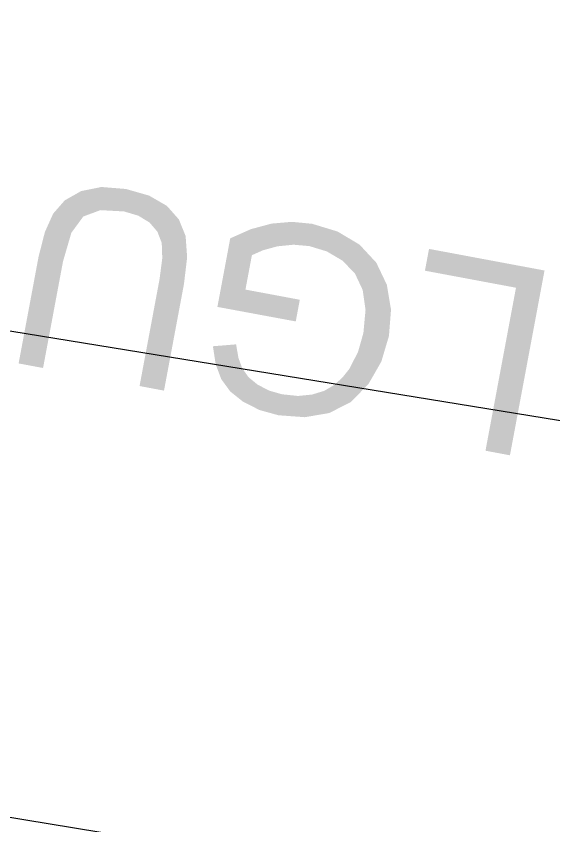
# Model space of a CAD drawing. Header units: inches. Extents: x 0.0008 to 0.0144, y 0.0003 to 0.0113.
# Drawn here: x 0.0081276 to 0.0082682, y 0.0043806 to 0.0045925 of the extents above; entities that cross this region are included whole.
import ezdxf

# ---------------------------------------------------------------- set-up
doc = ezdxf.new("R2010")
doc.units = ezdxf.units.IN
doc.header["$MEASUREMENT"] = 0
doc.linetypes.add('STRICHPUNKT', pattern=[25.4, 12.7, -6.35, 0, -6.35])
doc.layers.add('Standard', color=7, linetype='Continuous')

# ---------------------------------------------------------------- blocks, each defined once
blk = doc.blocks.new('*U548')
at = {"color": 7, "linetype": 'ByBlock'}
for points in [[(0.209183706702996, 0.1149523661580603), (0.2091565858207211, 0.1149574393811456), (0.209183706702996, 0.1151024245795096)], [(0.209183706702996, 0.1149523661580603), (0.209183706702996, 0.1151024245795096), (0.2095589976175664, 0.1148821643662376)], [(0.2095589976175664, 0.1148821643662376), (0.209183706702996, 0.1151024245795096), (0.2095589976175664, 0.1150322227876869)], [(0.2095589976175664, 0.1148821643662376), (0.2095589976175664, 0.1150322227876869), (0.2097215940123418, 0.1148517491395056)], [(0.2097215940123418, 0.1148517491395056), (0.2097215940123418, 0.1150018075609548), (0.2097617147206723, 0.1148442441733456)], [(0.2097617147206723, 0.1139446068353712), (0.2097215940123418, 0.1146297633612236), (0.2097617147206723, 0.1148442441733456)], [(0.2097215940123418, 0.1137301260232492), (0.2095589976175664, 0.1137605412499813), (0.2097215940123418, 0.1146297633612236)]]:
    blk.add_solid(points, dxfattribs=at)
at = {"color": 7, "linetype": 'ByBlock', "extrusion": (0, 0, -1)}
for points in [[(-0.2097215940123418, 0.1148517491395056), (-0.2095589976175664, 0.1150322227876869), (-0.2097215940123418, 0.1150018075609548)], [(-0.2097617147206723, 0.1148442441733456), (-0.2097215940123418, 0.1150018075609548), (-0.2097617147206723, 0.1149943025947949)], [(-0.2097617147206723, 0.1139446068353712), (-0.2097617147206723, 0.1149943025947949), (-0.2099514319977226, 0.1149588141449775)], [(-0.2097215940123418, 0.1137301260232492), (-0.2097215940123418, 0.1146297633612236), (-0.2097617147206723, 0.1139446068353712)]]:
    blk.add_solid(points, dxfattribs=at)
blk = doc.blocks.new('*U549')
at = {"color": 7, "linetype": 'ByBlock'}
for points in [[(0.2080577802622118, 0.115083367606908), (0.2080442706099753, 0.1152455076530771), (0.2080577802622118, 0.1152491537048787)], [(0.2080794686763488, 0.1150930090576181), (0.2080577802622118, 0.1152491537048787), (0.2080794686763488, 0.1152550070814167)], [(0.2081201912285718, 0.1151041698310619), (0.2080794686763488, 0.1152550070814167), (0.2081201912285718, 0.1152659974853367)], [(0.208136829772498, 0.1151087299337337), (0.2081201912285718, 0.1152659974853367), (0.208136829772498, 0.1152704879779117)], [(0.2081755306815634, 0.1151193366382394), (0.208136829772498, 0.1152704879779117), (0.2081755306815634, 0.1152738668539878)], [(0.2081823049032123, 0.1151200270228502), (0.2081755306815634, 0.1152738668539878), (0.2081823049032123, 0.1152744582937244)], [(0.2082074957764767, 0.1151225943128114), (0.2081823049032123, 0.1152744582937244), (0.2082074957764767, 0.1152766576435864)], [(0.2082727887208709, 0.1151292485450376), (0.2082074957764767, 0.1152766576435864), (0.2082727887208709, 0.1152823582013531)], [(0.2082833476076623, 0.1151303246381042), (0.2082833476076623, 0.1152813316692193), (0.2082981285553785, 0.1151290119835673)], [(0.2082981285553785, 0.1151290119835673), (0.2082981285553785, 0.1152798946694579), (0.2083128904823295, 0.1151277010182112)], [(0.2083128904823295, 0.1151277010182112), (0.2083128904823295, 0.1152784595188902), (0.2083250962123299, 0.1151266170615415)], [(0.2083250962123299, 0.1151266170615415), (0.2083250962123299, 0.1152772728811025), (0.2083585363794194, 0.1151236473340323)], [(0.2083585363794194, 0.1151236473340323), (0.2083585363794194, 0.1152740218370524), (0.2083890487641623, 0.115120937614667)], [(0.2083890487641623, 0.115120937614667), (0.2083890487641623, 0.1152710554312145), (0.2084066304938251, 0.1151155584411726)], [(0.2084066304938251, 0.1151155584411726), (0.2084066304938251, 0.1152693461401856), (0.2084072609361715, 0.115115365555784)], [(0.2084072609361715, 0.115115365555784), (0.2084072609361715, 0.1152692848487502), (0.2084875533713374, 0.1150907998874836)], [(0.2079171381341768, 0.1146908064170632), (0.2079016786577631, 0.1151898786971976), (0.2079171381341768, 0.1151967468842481)], [(0.2079429046343342, 0.1146860284958628), (0.2079171381341768, 0.1151967468842481), (0.2079429046343342, 0.1152081941763805)], [(0.2079171381341768, 0.1146908064170632), (0.2079171381341768, 0.1151967468842481), (0.2079429046343342, 0.1146860284958628)], [(0.2079498460611882, 0.1146847413365543), (0.2079429046343342, 0.1152081941763805), (0.2079498460611882, 0.1152112780465424)], [(0.2079429046343342, 0.1146860284958628), (0.2079429046343342, 0.1152081941763805), (0.2079498460611882, 0.1146847413365543)], [(0.2079638619045417, 0.1146821423574655), (0.2079498460611882, 0.1152112780465424), (0.2079638619045417, 0.1152175048702232)], [(0.2079498460611882, 0.1146847413365543), (0.2079498460611882, 0.1152112780465424), (0.2079638619045417, 0.1146821423574655)], [(0.2079842022469025, 0.1149406344177078), (0.2079638619045417, 0.1152175048702232), (0.2079842022469025, 0.1152265414813133)], [(0.2079999984351135, 0.1150250790702802), (0.2079842022469025, 0.1152265414813133), (0.2079999984351135, 0.1152335592594331)], [(0.2080066500761535, 0.1150606379981148), (0.2079999984351135, 0.1152335592594331), (0.2080066500761535, 0.1152353544372343)], [(0.2080442706099753, 0.1150773619743465), (0.2080066500761535, 0.1152353544372343), (0.2080442706099753, 0.1152455076530771)], [(0.2084875533713374, 0.1150907998874836), (0.2084875533713374, 0.1152448130126349), (0.2085049224750471, 0.1150854857674232)], [(0.2085049224750471, 0.1150854857674232), (0.2085049224750471, 0.1152395191906382), (0.2085207752971185, 0.1150761469063479)], [(0.2085207752971185, 0.1150761469063479), (0.2085207752971185, 0.1152346875067704), (0.2085549298518128, 0.1150560265366155)], [(0.2085549298518128, 0.1150560265366155), (0.2085549298518128, 0.1152242777506913), (0.2085764956035236, 0.1150433222018098)], [(0.2085764956035236, 0.1150433222018098), (0.2085764956035236, 0.1152177048582329), (0.2086087771842305, 0.115024305196752)], [(0.2086087771842305, 0.115024305196752), (0.2086087771842305, 0.1151984378360224), (0.2086091458840935, 0.1150239236438212)], [(0.2086091458840935, 0.1150239236438212), (0.2086091458840935, 0.1151982177802416), (0.2086546432949963, 0.1149768401696573)], [(0.2078626910217257, 0.1147009026276969), (0.2078029010853179, 0.1148529273444209), (0.2078626910217257, 0.1151725576463546)], [(0.2078631371013794, 0.1147008199104702), (0.2078626910217257, 0.1151725576463546), (0.2078631371013794, 0.1151727558263201)], [(0.2078626910217257, 0.1147009026276969), (0.2078626910217257, 0.1151725576463546), (0.2078631371013794, 0.1147008199104702)], [(0.2079016786577631, 0.1146936730912197), (0.2078631371013794, 0.1151727558263201), (0.2079016786577631, 0.1151898786971976)], [(0.2078631371013794, 0.1147008199104702), (0.2078631371013794, 0.1151727558263201), (0.2079016786577631, 0.1146936730912197)], [(0.2079016786577631, 0.1146936730912197), (0.2079016786577631, 0.1151898786971976), (0.2079171381341768, 0.1146908064170632)], [(0.2086546432949963, 0.1149768401696573), (0.2086546432949963, 0.1151710629877193), (0.2086625570725883, 0.1149686505136879)], [(0.2086625570725883, 0.1149686505136879), (0.2086625570725883, 0.1151663397082115), (0.2086915258994912, 0.1149386718185054)], [(0.2086915258994912, 0.1149386718185054), (0.2086915258994912, 0.1151490498785584), (0.2087121216660702, 0.1148949611172023)], [(0.2087121216660702, 0.1148949611172023), (0.2087121216660702, 0.1151367574479082), (0.2087223509537311, 0.1148732513480721)], [(0.2087223509537311, 0.1148732513480721), (0.2087223509537311, 0.1151306521733756), (0.2087431092778701, 0.1148291956484448)], [(0.2087431092778701, 0.1148291956484448), (0.2087431092778701, 0.1151082793560498), (0.2087478122726989, 0.114796128202996)], [(0.2087478122726989, 0.114796128202996), (0.2087478122726989, 0.115103210582507), (0.2087618758188391, 0.1146972453503164)], [(0.2078029010853179, 0.1147119895662795), (0.2077774211291494, 0.1147167143531935), (0.2078029010853179, 0.1148529273444209)], [(0.2078029010853179, 0.1147119895662795), (0.2078029010853179, 0.1148529273444209), (0.2078626910217257, 0.1147009026276969)], [(0.2079638619045417, 0.1146821423574655), (0.2079638619045417, 0.1148318972261197), (0.2079842022469025, 0.1146783706169343)], [(0.2079842022469025, 0.1146783706169343), (0.2079842022469025, 0.1148280923685423), (0.2079999984351135, 0.1146754415057986)], [(0.2079999984351135, 0.1146754415057986), (0.2079999984351135, 0.1148251375389066), (0.2080066500761535, 0.114674208081913)], [(0.2080066500761535, 0.114674208081913), (0.2080066500761535, 0.1148238932851786), (0.2080442706099753, 0.114667232049273)], [(0.2080442706099753, 0.114667232049273), (0.2080442706099753, 0.1148168560008184), (0.2080577802622118, 0.1146647269339707)], [(0.2080577802622118, 0.1146647269339707), (0.2080577802622118, 0.1148143288898304), (0.2080794686763488, 0.1146607052184457)], [(0.2080794686763488, 0.1146607052184457), (0.2080794686763488, 0.1148102718624016), (0.2081201912285718, 0.1146531539738291)], [(0.2081201912285718, 0.1146531539738291), (0.2081201912285718, 0.1148026543155262), (0.208136829772498, 0.1146500686633957)], [(0.208136829772498, 0.1146500686633957), (0.208136829772498, 0.1147995419151147), (0.2081755306815634, 0.1146428922951358)], [(0.2081755306815634, 0.1146428922951358), (0.2081755306815634, 0.1147923025361261), (0.2081823049032123, 0.114641636140942)], [(0.2081823049032123, 0.114641636140942), (0.2081823049032123, 0.1147910353525107), (0.2082074957764767, 0.1146369649591093)], [(0.2082074957764767, 0.1146369649591093), (0.2082074957764767, 0.1147863231562595), (0.2082727887208709, 0.1146248575894102)], [(0.2082727887208709, 0.1146248575894102), (0.2082727887208709, 0.1147741094801168), (0.2082833476076623, 0.1146228996390194)], [(0.2082833476076623, 0.1146228996390194), (0.2082833476076623, 0.1147721343383171), (0.2082981285553785, 0.1146201587854683)], [(0.2087618758188391, 0.1141835294394495), (0.2087478122726989, 0.1145438831372192), (0.2087618758188391, 0.1146972453503164)], [(0.2087431092778701, 0.1141646449007793), (0.2087223509537311, 0.1144538430224986), (0.2087431092778701, 0.1145272517052636)], [(0.2087478122726989, 0.1141693774664586), (0.2087431092778701, 0.1145272517052636), (0.2087478122726989, 0.1145438831372192)], [(0.2077658733182783, 0.1143354624991795), (0.2077475471677145, 0.1144550374964962), (0.2077658733182783, 0.1144565486862951)], [(0.2077774211291494, 0.1143046151151536), (0.2077658733182783, 0.1144565486862951), (0.2077774211291494, 0.1144575009284983)], [(0.2077658733182783, 0.1143354624991795), (0.2077658733182783, 0.1144565486862951), (0.2077774211291494, 0.1143046151151536)], [(0.2078029010853179, 0.1142365511330129), (0.2077774211291494, 0.1144575009284983), (0.2078029010853179, 0.1144596020271281)], [(0.2077774211291494, 0.1143046151151536), (0.2077774211291494, 0.1144575009284983), (0.2078029010853179, 0.1142365511330129)], [(0.2078626910217257, 0.1141546800602541), (0.2078029010853179, 0.1144596020271281), (0.2078626910217257, 0.1144645323556039)], [(0.2078029010853179, 0.1142365511330129), (0.2078029010853179, 0.1144596020271281), (0.2078626910217257, 0.1141546800602541)], [(0.2078631371013794, 0.1141540692380659), (0.2078626910217257, 0.1144645323556039), (0.2078631371013794, 0.1144645691397076)], [(0.2078626910217257, 0.1141546800602541), (0.2078626910217257, 0.1144645323556039), (0.2078631371013794, 0.1141540692380659)], [(0.2079016786577631, 0.1141234016268617), (0.2078631371013794, 0.1144645691397076), (0.2079016786577631, 0.1144677473088839)], [(0.2078631371013794, 0.1141540692380659), (0.2078631371013794, 0.1144645691397076), (0.2079016786577631, 0.1141234016268617)], [(0.2079016786577631, 0.1141234016268617), (0.2079016786577631, 0.1144677473088839), (0.2079171381341768, 0.114111100483458)], [(0.2087223509537311, 0.114143756055276), (0.2087121216660702, 0.1144176686893597), (0.2087223509537311, 0.1144538430224986)], [(0.2087121216660702, 0.1141334624492929), (0.2086915258994912, 0.1143773971353311), (0.2087121216660702, 0.1144176686893597)], [(0.2079171381341768, 0.114111100483458), (0.2079171381341768, 0.1143781691729564), (0.2079429046343342, 0.1140905980159122)], [(0.2086915258994912, 0.114112737183457), (0.2086625570725883, 0.1143207534715325), (0.2086915258994912, 0.1143773971353311)], [(0.2079429046343342, 0.1140905980159122), (0.2079429046343342, 0.1143074338070952), (0.2079498460611882, 0.1140850747054927)], [(0.2079498460611882, 0.1140850747054927), (0.2079498460611882, 0.1142976922979457), (0.2079638619045417, 0.1140780493127561)], [(0.2079638619045417, 0.1140780493127561), (0.2079638619045417, 0.1142780226436889), (0.2079842022469025, 0.1140678537868875)], [(0.2086546432949963, 0.114079541875074), (0.2086091458840935, 0.1142478746491108), (0.2086546432949963, 0.1143052794118199)], [(0.2086625570725883, 0.1140835862103084), (0.2086546432949963, 0.1143052794118199), (0.2086625570725883, 0.1143207534715325)], [(0.2079842022469025, 0.1140678537868875), (0.2079842022469025, 0.1142494772688863), (0.2079999984351135, 0.1140599360024828)], [(0.2079999984351135, 0.1140599360024828), (0.2079999984351135, 0.1142364900095889), (0.2080066500761535, 0.1140566018905446)], [(0.2080066500761535, 0.1140566018905446), (0.2080066500761535, 0.1142310211847189), (0.2080442706099753, 0.1140377447288033)], [(0.2086087771842305, 0.1140561020038273), (0.2085764956035236, 0.1142179877604583), (0.2086087771842305, 0.1142475371545607)], [(0.2086091458840935, 0.1140562904278547), (0.2086087771842305, 0.1142475371545607), (0.2086091458840935, 0.1142478746491108)], [(0.2080442706099753, 0.1140377447288033), (0.2080442706099753, 0.1142000904550312), (0.2080577802622118, 0.1140309730626038)], [(0.2080577802622118, 0.1140309730626038), (0.2080577802622118, 0.1141930752855464), (0.2080794686763488, 0.1140249595548513)], [(0.2080794686763488, 0.1140249595548513), (0.2080794686763488, 0.1141818131228819), (0.2081201912285718, 0.1140136684857143)], [(0.2085207752971185, 0.1140111286483598), (0.2085049224750471, 0.114168903661129), (0.2085207752971185, 0.114178205862446)], [(0.2085549298518128, 0.1140285833300661), (0.2085207752971185, 0.114178205862446), (0.2085549298518128, 0.1141982472495397)], [(0.2085764956035236, 0.1140396045052868), (0.2085549298518128, 0.1141982472495397), (0.2085764956035236, 0.1142179877604583)], [(0.2081201912285718, 0.1140136684857143), (0.2081201912285718, 0.1141606670859078), (0.208136829772498, 0.1140090551464329)], [(0.208136829772498, 0.1140090551464329), (0.208136829772498, 0.1141558985745701), (0.2081755306815634, 0.1139983246146743)], [(0.2081755306815634, 0.1139983246146743), (0.2081755306815634, 0.1141448071158178), (0.2081823049032123, 0.1139964463383676)], [(0.2081823049032123, 0.1139964463383676), (0.2081823049032123, 0.1141428656627147), (0.2082074957764767, 0.1139945819763958)], [(0.2082074957764767, 0.1139945819763958), (0.2082074957764767, 0.1141356461028001), (0.2082727887208709, 0.1139897496833155)], [(0.2082727887208709, 0.1139897496833155), (0.2082727887208709, 0.1141288158487208), (0.2082833476076623, 0.1139889682262063)], [(0.2082833476076623, 0.1139889682262063), (0.2082833476076623, 0.114127711290177), (0.2082981285553785, 0.1139878742968081)], [(0.2082981285553785, 0.1139878742968081), (0.2082981285553785, 0.1141261650644803), (0.2083128904823295, 0.1139867817751258)], [(0.2083250962123299, 0.1139858784361024), (0.2083128904823295, 0.1141246208285339), (0.2083250962123299, 0.1141258424800692)], [(0.2083128904823295, 0.1139867817751258), (0.2083128904823295, 0.1141246208285339), (0.2083250962123299, 0.1139858784361024)], [(0.2083585363794194, 0.113983403548662), (0.2083250962123299, 0.1141258424800692), (0.2083585363794194, 0.1141291894516525)], [(0.2083250962123299, 0.1139858784361024), (0.2083250962123299, 0.1141258424800692), (0.2083585363794194, 0.113983403548662)], [(0.2083890487641623, 0.113988617827215), (0.2083585363794194, 0.1141291894516525), (0.2083890487641623, 0.1141322433862935)], [(0.2084066304938251, 0.1139916223788643), (0.2083890487641623, 0.1141322433862935), (0.2084066304938251, 0.1141340031128346)], [(0.2084072609361715, 0.1139917301155107), (0.2084066304938251, 0.1141340031128346), (0.2084072609361715, 0.1141341956091709)], [(0.2084875533713374, 0.1140054513348181), (0.2084072609361715, 0.1141341956091709), (0.2084875533713374, 0.1141587117281926)], [(0.2085049224750471, 0.114008419550699), (0.2084875533713374, 0.1141587117281926), (0.2085049224750471, 0.114168903661129)]]:
    blk.add_solid(points, dxfattribs=at)
at = {"color": 7, "linetype": 'ByBlock', "extrusion": (0, 0, -1)}
for points in [[(-0.2080577802622118, 0.115083367606908), (-0.2080577802622118, 0.1152491537048787), (-0.2080794686763488, 0.1150930090576181)], [(-0.2080794686763488, 0.1150930090576181), (-0.2080794686763488, 0.1152550070814167), (-0.2081201912285718, 0.1151041698310619)], [(-0.2081201912285718, 0.1151041698310619), (-0.2081201912285718, 0.1152659974853367), (-0.208136829772498, 0.1151087299337337)], [(-0.208136829772498, 0.1151087299337337), (-0.208136829772498, 0.1152704879779117), (-0.2081755306815634, 0.1151193366382394)], [(-0.2081755306815634, 0.1151193366382394), (-0.2081755306815634, 0.1152738668539878), (-0.2081823049032123, 0.1151200270228502)], [(-0.2081823049032123, 0.1151200270228502), (-0.2081823049032123, 0.1152744582937244), (-0.2082074957764767, 0.1151225943128114)], [(-0.2082074957764767, 0.1151225943128114), (-0.2082074957764767, 0.1152766576435864), (-0.2082727887208709, 0.1151292485450376)], [(-0.2082727887208709, 0.1151292485450376), (-0.2082727887208709, 0.1152823582013531), (-0.2082833476076623, 0.1151303246381042)], [(-0.2082833476076623, 0.1151303246381042), (-0.2082727887208709, 0.1152823582013531), (-0.2082833476076623, 0.1152813316692193)], [(-0.2082981285553785, 0.1151290119835673), (-0.2082833476076623, 0.1152813316692193), (-0.2082981285553785, 0.1152798946694579)], [(-0.2083128904823295, 0.1151277010182112), (-0.2082981285553785, 0.1152798946694579), (-0.2083128904823295, 0.1152784595188902)], [(-0.2083250962123299, 0.1151266170615415), (-0.2083128904823295, 0.1152784595188902), (-0.2083250962123299, 0.1152772728811025)], [(-0.2083585363794194, 0.1151236473340323), (-0.2083250962123299, 0.1152772728811025), (-0.2083585363794194, 0.1152740218370524)], [(-0.2083890487641623, 0.115120937614667), (-0.2083585363794194, 0.1152740218370524), (-0.2083890487641623, 0.1152710554312145)], [(-0.2084066304938251, 0.1151155584411726), (-0.2083890487641623, 0.1152710554312145), (-0.2084066304938251, 0.1152693461401856)], [(-0.2084072609361715, 0.115115365555784), (-0.2084066304938251, 0.1152693461401856), (-0.2084072609361715, 0.1152692848487502)], [(-0.2084875533713374, 0.1150907998874836), (-0.2084072609361715, 0.1152692848487502), (-0.2084875533713374, 0.1152448130126349)], [(-0.2079638619045417, 0.1148318972261197), (-0.2079638619045417, 0.1152175048702232), (-0.2079842022469025, 0.1149406344177078)], [(-0.2079842022469025, 0.1149406344177078), (-0.2079842022469025, 0.1152265414813133), (-0.2079999984351135, 0.1150250790702802)], [(-0.2079999984351135, 0.1150250790702802), (-0.2079999984351135, 0.1152335592594331), (-0.2080066500761535, 0.1150606379981148)], [(-0.2080066500761535, 0.1150606379981148), (-0.2080066500761535, 0.1152353544372343), (-0.2080442706099753, 0.1150773619743465)], [(-0.2080442706099753, 0.1150773619743465), (-0.2080442706099753, 0.1152455076530771), (-0.2080577802622118, 0.115083367606908)], [(-0.2085049224750471, 0.1150854857674232), (-0.2084875533713374, 0.1152448130126349), (-0.2085049224750471, 0.1152395191906382)], [(-0.2085207752971185, 0.1150761469063479), (-0.2085049224750471, 0.1152395191906382), (-0.2085207752971185, 0.1152346875067704)], [(-0.2085549298518128, 0.1150560265366155), (-0.2085207752971185, 0.1152346875067704), (-0.2085549298518128, 0.1152242777506913)], [(-0.2085764956035236, 0.1150433222018098), (-0.2085549298518128, 0.1152242777506913), (-0.2085764956035236, 0.1152177048582329)], [(-0.2086087771842305, 0.115024305196752), (-0.2085764956035236, 0.1152177048582329), (-0.2086087771842305, 0.1151984378360224)], [(-0.2086091458840935, 0.1150239236438212), (-0.2086087771842305, 0.1151984378360224), (-0.2086091458840935, 0.1151982177802416)], [(-0.2086546432949963, 0.1149768401696573), (-0.2086091458840935, 0.1151982177802416), (-0.2086546432949963, 0.1151710629877193)], [(-0.2086625570725883, 0.1149686505136879), (-0.2086546432949963, 0.1151710629877193), (-0.2086625570725883, 0.1151663397082115)], [(-0.2086915258994912, 0.1149386718185054), (-0.2086625570725883, 0.1151663397082115), (-0.2086915258994912, 0.1151490498785584)], [(-0.2087121216660702, 0.1148949611172023), (-0.2086915258994912, 0.1151490498785584), (-0.2087121216660702, 0.1151367574479082)], [(-0.2087223509537311, 0.1148732513480721), (-0.2087121216660702, 0.1151367574479082), (-0.2087223509537311, 0.1151306521733756)], [(-0.2087431092778701, 0.1148291956484448), (-0.2087223509537311, 0.1151306521733756), (-0.2087431092778701, 0.1151082793560498)], [(-0.2087478122726989, 0.114796128202996), (-0.2087431092778701, 0.1151082793560498), (-0.2087478122726989, 0.115103210582507)], [(-0.2087618758188391, 0.1146972453503164), (-0.2087478122726989, 0.115103210582507), (-0.2087618758188391, 0.115088053234224)], [(-0.2087618758188391, 0.1141835294394495), (-0.2087618758188391, 0.115088053234224), (-0.2087803105604561, 0.1142020800925249)], [(-0.2087803105604561, 0.1142020800925249), (-0.2087618758188391, 0.115088053234224), (-0.2087803105604561, 0.1150681847176769)], [(-0.2087803105604561, 0.1142020800925249), (-0.2087803105604561, 0.1150681847176769), (-0.2088334741499837, 0.1142947718104934)], [(-0.2088334741499837, 0.1142947718104934), (-0.2087803105604561, 0.1150681847176769), (-0.2088334741499837, 0.1150108862927695)], [(-0.2088334741499837, 0.1142947718104934), (-0.2088334741499837, 0.1150108862927695), (-0.2088664911211023, 0.114352337520452)], [(-0.2088664911211023, 0.114352337520452), (-0.2088334741499837, 0.1150108862927695), (-0.2088664911211023, 0.1149416048197817)], [(-0.2088664911211023, 0.114352337520452), (-0.2088664911211023, 0.1149416048197817), (-0.208903335802831, 0.11447551016985)], [(-0.208903335802831, 0.11447551016985), (-0.2088664911211023, 0.1149416048197817), (-0.208903335802831, 0.1148642914341064)], [(-0.2079842022469025, 0.1146783706169343), (-0.2079638619045417, 0.1148318972261197), (-0.2079842022469025, 0.1148280923685423)], [(-0.2079999984351135, 0.1146754415057986), (-0.2079842022469025, 0.1148280923685423), (-0.2079999984351135, 0.1148251375389066)], [(-0.2080066500761535, 0.114674208081913), (-0.2079999984351135, 0.1148251375389066), (-0.2080066500761535, 0.1148238932851786)], [(-0.2080442706099753, 0.114667232049273), (-0.2080066500761535, 0.1148238932851786), (-0.2080442706099753, 0.1148168560008184)], [(-0.2080577802622118, 0.1146647269339707), (-0.2080442706099753, 0.1148168560008184), (-0.2080577802622118, 0.1148143288898304)], [(-0.208903335802831, 0.11447551016985), (-0.208903335802831, 0.1148642914341064), (-0.2089174052115287, 0.1145225445385422)], [(-0.2089174052115287, 0.1145225445385422), (-0.208903335802831, 0.1148642914341064), (-0.2089174052115287, 0.1147808417599835)], [(-0.2080794686763488, 0.1146607052184457), (-0.2080577802622118, 0.1148143288898304), (-0.2080794686763488, 0.1148102718624016)], [(-0.2081201912285718, 0.1146531539738291), (-0.2080794686763488, 0.1148102718624016), (-0.2081201912285718, 0.1148026543155262)], [(-0.208136829772498, 0.1146500686633957), (-0.2081201912285718, 0.1148026543155262), (-0.208136829772498, 0.1147995419151147)], [(-0.2081755306815634, 0.1146428922951358), (-0.208136829772498, 0.1147995419151147), (-0.2081755306815634, 0.1147923025361261)], [(-0.2081823049032123, 0.114641636140942), (-0.2081755306815634, 0.1147923025361261), (-0.2081823049032123, 0.1147910353525107)], [(-0.2082074957764767, 0.1146369649591093), (-0.2081823049032123, 0.1147910353525107), (-0.2082074957764767, 0.1147863231562595)], [(-0.2082727887208709, 0.1146248575894102), (-0.2082074957764767, 0.1147863231562595), (-0.2082727887208709, 0.1147741094801168)], [(-0.2082833476076623, 0.1146228996390194), (-0.2082727887208709, 0.1147741094801168), (-0.2082833476076623, 0.1147721343383171)], [(-0.2082981285553785, 0.1146201587854683), (-0.2082833476076623, 0.1147721343383171), (-0.2082981285553785, 0.1147693694192257)], [(-0.2082981285553785, 0.1146201587854683), (-0.2082981285553785, 0.1147693694192257), (-0.2083128904823295, 0.1146990743932103)], [(-0.2083128904823295, 0.1146990743932103), (-0.2082981285553785, 0.1147693694192257), (-0.2083128904823295, 0.1147666080581523)], [(-0.2083128904823295, 0.1146990743932103), (-0.2083128904823295, 0.1147666080581523), (-0.2083250962123299, 0.1147643248584177)], [(-0.2089174052115287, 0.1145225445385422), (-0.2089174052115287, 0.1147808417599835), (-0.2089312671266488, 0.1146986227894257)], [(-0.2087431092778701, 0.1141646449007793), (-0.2087431092778701, 0.1145272517052636), (-0.2087478122726989, 0.1141693774664586)], [(-0.2087478122726989, 0.1141693774664586), (-0.2087478122726989, 0.1145438831372192), (-0.2087618758188391, 0.1141835294394495)], [(-0.2079171381341768, 0.114111100483458), (-0.2079016786577631, 0.1144677473088839), (-0.2079171381341768, 0.1143781691729564)], [(-0.2087223509537311, 0.114143756055276), (-0.2087223509537311, 0.1144538430224986), (-0.2087431092778701, 0.1141646449007793)], [(-0.2087121216660702, 0.1141334624492929), (-0.2087121216660702, 0.1144176686893597), (-0.2087223509537311, 0.114143756055276)], [(-0.2079429046343342, 0.1140905980159122), (-0.2079171381341768, 0.1143781691729564), (-0.2079429046343342, 0.1143074338070952)], [(-0.2086915258994912, 0.114112737183457), (-0.2086915258994912, 0.1143773971353311), (-0.2087121216660702, 0.1141334624492929)], [(-0.2079498460611882, 0.1140850747054927), (-0.2079429046343342, 0.1143074338070952), (-0.2079498460611882, 0.1142976922979457)], [(-0.2079638619045417, 0.1140780493127561), (-0.2079498460611882, 0.1142976922979457), (-0.2079638619045417, 0.1142780226436889)], [(-0.2079842022469025, 0.1140678537868875), (-0.2079638619045417, 0.1142780226436889), (-0.2079842022469025, 0.1142494772688863)], [(-0.2086546432949963, 0.114079541875074), (-0.2086546432949963, 0.1143052794118199), (-0.2086625570725883, 0.1140835862103084)], [(-0.2086625570725883, 0.1140835862103084), (-0.2086625570725883, 0.1143207534715325), (-0.2086915258994912, 0.114112737183457)], [(-0.2079999984351135, 0.1140599360024828), (-0.2079842022469025, 0.1142494772688863), (-0.2079999984351135, 0.1142364900095889)], [(-0.2080066500761535, 0.1140566018905446), (-0.2079999984351135, 0.1142364900095889), (-0.2080066500761535, 0.1142310211847189)], [(-0.2080442706099753, 0.1140377447288033), (-0.2080066500761535, 0.1142310211847189), (-0.2080442706099753, 0.1142000904550312)], [(-0.2086087771842305, 0.1140561020038273), (-0.2086087771842305, 0.1142475371545607), (-0.2086091458840935, 0.1140562904278547)], [(-0.2086091458840935, 0.1140562904278547), (-0.2086091458840935, 0.1142478746491108), (-0.2086546432949963, 0.114079541875074)], [(-0.2080577802622118, 0.1140309730626038), (-0.2080442706099753, 0.1142000904550312), (-0.2080577802622118, 0.1141930752855464)], [(-0.2080794686763488, 0.1140249595548513), (-0.2080577802622118, 0.1141930752855464), (-0.2080794686763488, 0.1141818131228819)], [(-0.2081201912285718, 0.1140136684857143), (-0.2080794686763488, 0.1141818131228819), (-0.2081201912285718, 0.1141606670859078)], [(-0.2085207752971185, 0.1140111286483598), (-0.2085207752971185, 0.114178205862446), (-0.2085549298518128, 0.1140285833300661)], [(-0.2085549298518128, 0.1140285833300661), (-0.2085549298518128, 0.1141982472495397), (-0.2085764956035236, 0.1140396045052868)], [(-0.2085764956035236, 0.1140396045052868), (-0.2085764956035236, 0.1142179877604583), (-0.2086087771842305, 0.1140561020038273)], [(-0.208136829772498, 0.1140090551464329), (-0.2081201912285718, 0.1141606670859078), (-0.208136829772498, 0.1141558985745701)], [(-0.2081755306815634, 0.1139983246146743), (-0.208136829772498, 0.1141558985745701), (-0.2081755306815634, 0.1141448071158178)], [(-0.2081823049032123, 0.1139964463383676), (-0.2081755306815634, 0.1141448071158178), (-0.2081823049032123, 0.1141428656627147)], [(-0.2082074957764767, 0.1139945819763958), (-0.2081823049032123, 0.1141428656627147), (-0.2082074957764767, 0.1141356461028001)], [(-0.2082727887208709, 0.1139897496833155), (-0.2082074957764767, 0.1141356461028001), (-0.2082727887208709, 0.1141288158487208)], [(-0.2082833476076623, 0.1139889682262063), (-0.2082727887208709, 0.1141288158487208), (-0.2082833476076623, 0.114127711290177)], [(-0.2082981285553785, 0.1139878742968081), (-0.2082833476076623, 0.114127711290177), (-0.2082981285553785, 0.1141261650644803)], [(-0.2083128904823295, 0.1139867817751258), (-0.2082981285553785, 0.1141261650644803), (-0.2083128904823295, 0.1141246208285339)], [(-0.2083585363794194, 0.113983403548662), (-0.2083585363794194, 0.1141291894516525), (-0.2083890487641623, 0.113988617827215)], [(-0.2083890487641623, 0.113988617827215), (-0.2083890487641623, 0.1141322433862935), (-0.2084066304938251, 0.1139916223788643)], [(-0.2084066304938251, 0.1139916223788643), (-0.2084066304938251, 0.1141340031128346), (-0.2084072609361715, 0.1139917301155107)], [(-0.2084072609361715, 0.1139917301155107), (-0.2084072609361715, 0.1141341956091709), (-0.2084875533713374, 0.1140054513348181)], [(-0.2084875533713374, 0.1140054513348181), (-0.2084875533713374, 0.1141587117281926), (-0.2085049224750471, 0.114008419550699)], [(-0.2085049224750471, 0.114008419550699), (-0.2085049224750471, 0.114168903661129), (-0.2085207752971185, 0.1140111286483598)]]:
    blk.add_solid(points, dxfattribs=at)
blk = doc.blocks.new('*U550')
at = {"color": 7, "linetype": 'ByBlock'}
for points in [[(0.2068710529695878, 0.1152970170083432), (0.2068069641220654, 0.1154500246278552), (0.2068710529695878, 0.1154864929610281)], [(0.2068863540979768, 0.115317888243368), (0.2068710529695878, 0.1154864929610281), (0.2068863540979768, 0.1154896092538083)], [(0.206999993586372, 0.1153600030089833), (0.2068863540979768, 0.1154896092538083), (0.206999993586372, 0.115512753554557)], [(0.207006122215751, 0.1153596666976337), (0.206999993586372, 0.115512753554557), (0.207006122215751, 0.1155140017372401)], [(0.206999993586372, 0.1153600030089833), (0.206999993586372, 0.115512753554557), (0.207006122215751, 0.1153596666976337)], [(0.207006122215751, 0.1153596666976337), (0.207006122215751, 0.1155140017372401), (0.2071571288406623, 0.1153513801397965)], [(0.2071571288406623, 0.1153513801397965), (0.2071571288406623, 0.1155017475037199), (0.2071702214788309, 0.1153474933164324)], [(0.2071702214788309, 0.1153474933164324), (0.2071702214788309, 0.1155006850321521), (0.207251703848004, 0.1153233035716166)], [(0.207251703848004, 0.1153233035716166), (0.207251703848004, 0.115477260083938), (0.2072600307864204, 0.1153182168510388)], [(0.2072600307864204, 0.1153182168510388), (0.2072600307864204, 0.1154748662151395), (0.2073242876335494, 0.1152789639335544)], [(0.2067514768857966, 0.1150194753778126), (0.2066860600913359, 0.1153371277372792), (0.2067514768857966, 0.1154117832126285)], [(0.2067631295162947, 0.1150594021397612), (0.2067514768857966, 0.1154117832126285), (0.2067631295162947, 0.1154250815204419)], [(0.2068069641220654, 0.1152095977432342), (0.2067631295162947, 0.1154250815204419), (0.2068069641220654, 0.1154500246278552)], [(0.2073242876335494, 0.1152789639335544), (0.2073242876335494, 0.1154563933438708), (0.2073272177894263, 0.1152771739738538)], [(0.2073272177894263, 0.1152771739738538), (0.2073272177894263, 0.1154546975431282), (0.2073789725007284, 0.1152162015996702)], [(0.2073789725007284, 0.1152162015996702), (0.2073789725007284, 0.1154247449803468), (0.2073926473039852, 0.1151805456864517)], [(0.2073926473039852, 0.1151805456864517), (0.2073926473039852, 0.115416830813834), (0.2074076073826031, 0.1151415385245257)], [(0.2074076073826031, 0.1151415385245257), (0.2074076073826031, 0.1154081728060364), (0.207411118698911, 0.1150402069104805)], [(0.207411118698911, 0.1141623227556177), (0.207411118698911, 0.1154061406640437), (0.2074226271811958, 0.1141601699828055)], [(0.2066860600913359, 0.1146697645230891), (0.2066309535624441, 0.1152147571722086), (0.2066860600913359, 0.1153371277372792)], [(0.2066309535624441, 0.1143751711930664), (0.2066188603682319, 0.1151674479966288), (0.2066309535624441, 0.1152147571722086)], [(0.2066188603682319, 0.1143105223315754), (0.2065890720226757, 0.1150509145113128), (0.2066188603682319, 0.1151674479966288)], [(0.2065890720226757, 0.1143160945294419), (0.2064562639734565, 0.1143409375583075), (0.2065890720226757, 0.1150509145113128)], [(0.2065890720226757, 0.1143160945294419), (0.2065890720226757, 0.1150509145113128), (0.2066188603682319, 0.1143105223315754)], [(0.207411118698911, 0.1141623227556177), (0.2074076073826031, 0.1150134665292987), (0.207411118698911, 0.1150402069104805)], [(0.2074076073826031, 0.1141629795812612), (0.2073926473039852, 0.1148995382557748), (0.2074076073826031, 0.1150134665292987)], [(0.2074076073826031, 0.1141629795812612), (0.2074076073826031, 0.1150134665292987), (0.207411118698911, 0.1141623227556177)], [(0.2073926473039852, 0.1141657780085186), (0.2073789725007284, 0.1148264342895149), (0.2073926473039852, 0.1148995382557748)], [(0.2073926473039852, 0.1141657780085186), (0.2073926473039852, 0.1148995382557748), (0.2074076073826031, 0.1141629795812612)], [(0.2073789725007284, 0.1141683360126007), (0.2073272177894263, 0.1145497594008318), (0.2073789725007284, 0.1148264342895149)], [(0.2073789725007284, 0.1141683360126007), (0.2073789725007284, 0.1148264342895149), (0.2073926473039852, 0.1141657780085186)], [(0.2073272177894263, 0.1141780172314302), (0.2073242876335494, 0.1145340951157711), (0.2073272177894263, 0.1145497594008318)], [(0.2073272177894263, 0.1141780172314302), (0.2073272177894263, 0.1145497594008318), (0.2073789725007284, 0.1141683360126007)], [(0.2073242876335494, 0.1141785653453997), (0.2072600307864204, 0.1141905852095376), (0.2073242876335494, 0.1145340951157711)], [(0.2073242876335494, 0.1141785653453997), (0.2073242876335494, 0.1145340951157711), (0.2073272177894263, 0.1141780172314302)]]:
    blk.add_solid(points, dxfattribs=at)
at = {"color": 7, "linetype": 'ByBlock', "extrusion": (0, 0, -1)}
for points in [[(-0.2068710529695878, 0.1152970170083432), (-0.2068710529695878, 0.1154864929610281), (-0.2068863540979768, 0.115317888243368)], [(-0.2068863540979768, 0.115317888243368), (-0.2068863540979768, 0.1154896092538083), (-0.206999993586372, 0.1153600030089833)], [(-0.2071571288406623, 0.1153513801397965), (-0.207006122215751, 0.1155140017372401), (-0.2071571288406623, 0.1155017475037199)], [(-0.2071702214788309, 0.1153474933164324), (-0.2071571288406623, 0.1155017475037199), (-0.2071702214788309, 0.1155006850321521)], [(-0.207251703848004, 0.1153233035716166), (-0.2071702214788309, 0.1155006850321521), (-0.207251703848004, 0.115477260083938)], [(-0.2072600307864204, 0.1153182168510388), (-0.207251703848004, 0.115477260083938), (-0.2072600307864204, 0.1154748662151395)], [(-0.2073242876335494, 0.1152789639335544), (-0.2072600307864204, 0.1154748662151395), (-0.2073242876335494, 0.1154563933438708)], [(-0.2067514768857966, 0.1150194753778126), (-0.2067514768857966, 0.1154117832126285), (-0.2067631295162947, 0.1150594021397612)], [(-0.2067631295162947, 0.1150594021397612), (-0.2067631295162947, 0.1154250815204419), (-0.2068069641220654, 0.1152095977432342)], [(-0.2068069641220654, 0.1152095977432342), (-0.2068069641220654, 0.1154500246278552), (-0.2068710529695878, 0.1152970170083432)], [(-0.2073272177894263, 0.1152771739738538), (-0.2073242876335494, 0.1154563933438708), (-0.2073272177894263, 0.1154546975431282)], [(-0.2073789725007284, 0.1152162015996702), (-0.2073272177894263, 0.1154546975431282), (-0.2073789725007284, 0.1154247449803468)], [(-0.2073926473039852, 0.1151805456864517), (-0.2073789725007284, 0.1154247449803468), (-0.2073926473039852, 0.115416830813834)], [(-0.2074076073826031, 0.1151415385245257), (-0.2073926473039852, 0.115416830813834), (-0.2074076073826031, 0.1154081728060364)], [(-0.207411118698911, 0.1150402069104805), (-0.2074076073826031, 0.1154081728060364), (-0.207411118698911, 0.1154061406640437)], [(-0.2074226271811958, 0.1141601699828055), (-0.207411118698911, 0.1154061406640437), (-0.2074226271811958, 0.115399480235853)], [(-0.2074226271811958, 0.1141601699828055), (-0.2074226271811958, 0.115399480235853), (-0.2074417109108683, 0.1142621894637369)], [(-0.2074417109108683, 0.1142621894637369), (-0.2074226271811958, 0.115399480235853), (-0.2074417109108683, 0.1153884357029644)], [(-0.2074417109108683, 0.1142621894637369), (-0.2074417109108683, 0.1153884357029644), (-0.2075218637170277, 0.1146906773861664)], [(-0.2075218637170277, 0.1146906773861664), (-0.2074417109108683, 0.1153884357029644), (-0.2075218637170277, 0.1152979892415244)], [(-0.2066860600913359, 0.1146697645230891), (-0.2066860600913359, 0.1153371277372792), (-0.2067514768857966, 0.1150194753778126)], [(-0.2075218637170277, 0.1146906773861664), (-0.2075218637170277, 0.1152979892415244), (-0.207555435230415, 0.1148701469358108)], [(-0.207555435230415, 0.1148701469358108), (-0.2075218637170277, 0.1152979892415244), (-0.207555435230415, 0.1152142461186928)], [(-0.2066309535624441, 0.1143751711930664), (-0.2066309535624441, 0.1152147571722086), (-0.2066860600913359, 0.1146697645230891)], [(-0.207555435230415, 0.1148701469358108), (-0.207555435230415, 0.1152142461186928), (-0.2075662296347663, 0.1149611669484173)], [(-0.2075662296347663, 0.1149611669484173), (-0.207555435230415, 0.1152142461186928), (-0.2075662296347663, 0.11518731980414)], [(-0.2066188603682319, 0.1143105223315754), (-0.2066188603682319, 0.1151674479966288), (-0.2066309535624441, 0.1143751711930664)], [(-0.2075662296347663, 0.1149611669484173), (-0.2075662296347663, 0.11518731980414), (-0.2075763613808518, 0.1150465993286037)]]:
    blk.add_solid(points, dxfattribs=at)

msp = doc.modelspace()

# ---------------------------------------------------------------- linework, layer by layer
at = {"layer": 'Standard', "color": 4, "linetype": 'STRICHPUNKT'}
msp.add_line((0.00868618379000921, 0.004418787511363516), (0.006458815672985287, 0.004781650460938074), dxfattribs=at)
at = {"layer": 'Standard', "color": 2, "linetype": 'ByBlock'}
msp.add_line((0.006750794855802914, 0.0046067145945405), (0.008277584448455874, 0.004358098081964846), dxfattribs=at)

# ---------------------------------------------------------------- block references
at = {"color": 7, "linetype": 'ByBlock', "xscale": 0.03937007874015748, "yscale": 0.03937007874015748, "zscale": 0.03937007874015748}
for name in ['*U550', '*U549', '*U548']:
    msp.add_blockref(name, (0, 0), dxfattribs=at)

doc.saveas('drawing.dxf')
